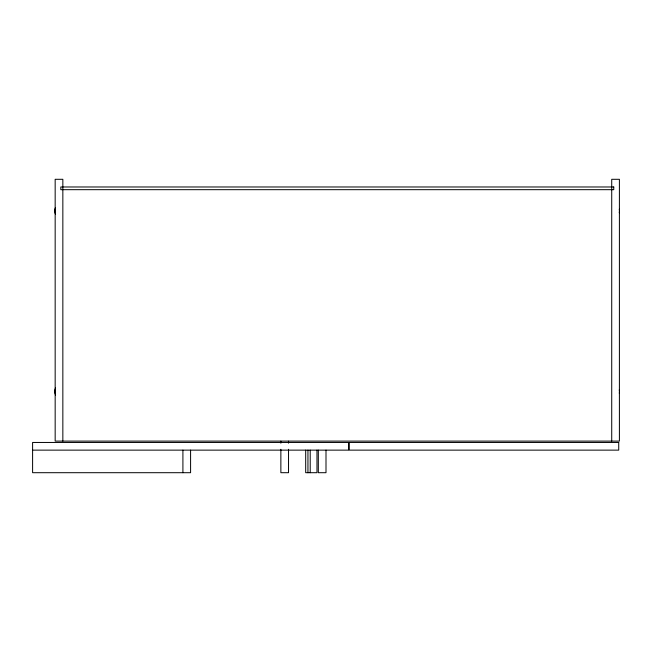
<?xml version="1.0" encoding="UTF-8"?>
<svg xmlns="http://www.w3.org/2000/svg" width="652" height="652" viewBox="0 0 652 652"><rect width="100%" height="100%" fill="white"/><g stroke="black" fill="none" stroke-linecap="round" stroke-linejoin="round"><path stroke-width="0.98" d="M32.6 450.133L348.567 450.133L348.567 442.455L32.6 442.455L32.6 472.7L190.588 472.7L190.588 450.133M611.723 441.102L611.723 179.3L619.4 179.3L619.4 441.102L55.167 441.102L55.167 179.3L62.845 179.3L62.845 441.102M326 450.133L326 472.7L318.323 472.7L318.323 450.133M316.97 450.133L316.97 472.7L305.69 472.7L305.69 450.133M310.205 450.133L310.205 472.7M307.948 450.133L307.948 472.7M288.534 441.159L288.534 443.189M288.534 449.293L288.534 472.7L280.865 472.7L280.865 449.293M280.865 441.159L280.865 443.189M182.91 450.133L182.91 472.7M619.359 209.202A13.619 13.619 0 0 1 619.359 212.739A13.578 13.578 0 0 0 619.408 209.202M613.76 186.977L60.815 186.977L60.815 189.683L613.76 189.683L613.76 186.977M618.724 442.455L349.244 442.455L349.244 450.133L618.724 450.133L618.724 442.455M55.55 207.466A13.619 13.619 0 0 0 55.55 214.484A13.619 13.619 0 0 1 55.485 207.45M619.359 393.295A13.619 13.619 0 0 0 619.359 389.757A13.578 13.578 0 0 1 619.416 393.303M55.55 388.022A13.619 13.619 0 0 0 55.55 395.03A13.619 13.619 0 0 1 55.485 388.005"/></g></svg>
